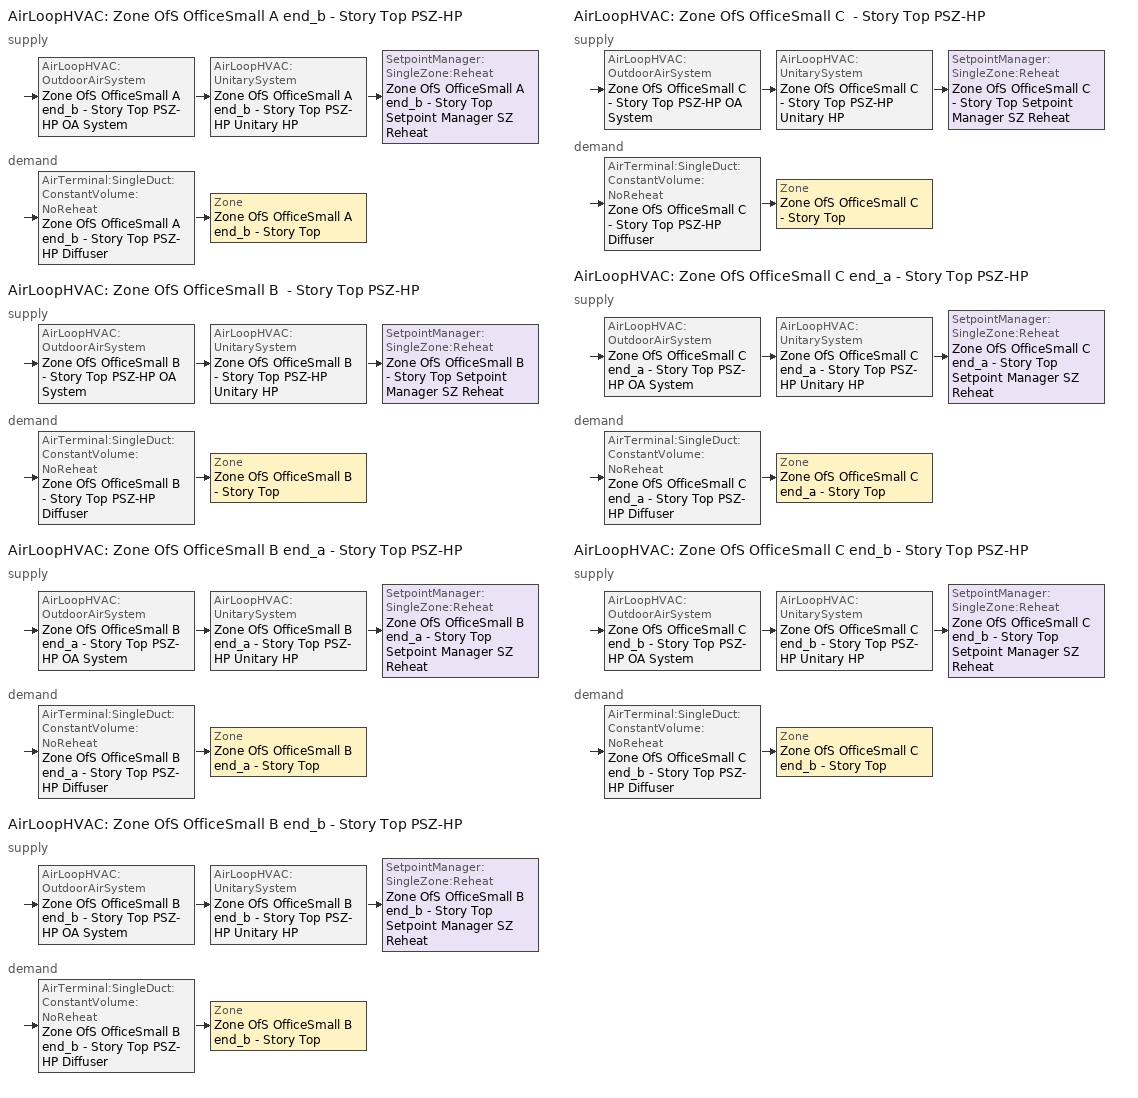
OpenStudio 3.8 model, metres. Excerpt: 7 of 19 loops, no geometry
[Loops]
AirLoopHVAC 'Zone OfS OfficeSmall A end_b - Story Top PSZ-HP'
 supply: AirLoopHVAC:OutdoorAirSystem 'Zone OfS OfficeSmall A end_b - Story Top PSZ-HP OA System' > AirLoopHVAC:UnitarySystem 'Zone OfS OfficeSmall A end_b - Story Top PSZ-HP Unitary HP' > SetpointManager:SingleZone:Reheat 'Zone OfS OfficeSmall A end_b - Story Top Setpoint Manager SZ Reheat'
 demand: AirTerminal:SingleDuct:ConstantVolume:NoReheat 'Zone OfS OfficeSmall A end_b - Story Top PSZ-HP Diffuser' > Zone 'Zone OfS OfficeSmall A end_b - Story Top'
AirLoopHVAC 'Zone OfS OfficeSmall B  - Story Top PSZ-HP'
 supply: AirLoopHVAC:OutdoorAirSystem 'Zone OfS OfficeSmall B  - Story Top PSZ-HP OA System' > AirLoopHVAC:UnitarySystem 'Zone OfS OfficeSmall B  - Story Top PSZ-HP Unitary HP' > SetpointManager:SingleZone:Reheat 'Zone OfS OfficeSmall B  - Story Top Setpoint Manager SZ Reheat'
 demand: AirTerminal:SingleDuct:ConstantVolume:NoReheat 'Zone OfS OfficeSmall B  - Story Top PSZ-HP Diffuser' > Zone 'Zone OfS OfficeSmall B  - Story Top'
AirLoopHVAC 'Zone OfS OfficeSmall B end_a - Story Top PSZ-HP'
 supply: AirLoopHVAC:OutdoorAirSystem 'Zone OfS OfficeSmall B end_a - Story Top PSZ-HP OA System' > AirLoopHVAC:UnitarySystem 'Zone OfS OfficeSmall B end_a - Story Top PSZ-HP Unitary HP' > SetpointManager:SingleZone:Reheat 'Zone OfS OfficeSmall B end_a - Story Top Setpoint Manager SZ Reheat'
 demand: AirTerminal:SingleDuct:ConstantVolume:NoReheat 'Zone OfS OfficeSmall B end_a - Story Top PSZ-HP Diffuser' > Zone 'Zone OfS OfficeSmall B end_a - Story Top'
AirLoopHVAC 'Zone OfS OfficeSmall B end_b - Story Top PSZ-HP'
 supply: AirLoopHVAC:OutdoorAirSystem 'Zone OfS OfficeSmall B end_b - Story Top PSZ-HP OA System' > AirLoopHVAC:UnitarySystem 'Zone OfS OfficeSmall B end_b - Story Top PSZ-HP Unitary HP' > SetpointManager:SingleZone:Reheat 'Zone OfS OfficeSmall B end_b - Story Top Setpoint Manager SZ Reheat'
 demand: AirTerminal:SingleDuct:ConstantVolume:NoReheat 'Zone OfS OfficeSmall B end_b - Story Top PSZ-HP Diffuser' > Zone 'Zone OfS OfficeSmall B end_b - Story Top'
AirLoopHVAC 'Zone OfS OfficeSmall C  - Story Top PSZ-HP'
 supply: AirLoopHVAC:OutdoorAirSystem 'Zone OfS OfficeSmall C  - Story Top PSZ-HP OA System' > AirLoopHVAC:UnitarySystem 'Zone OfS OfficeSmall C  - Story Top PSZ-HP Unitary HP' > SetpointManager:SingleZone:Reheat 'Zone OfS OfficeSmall C  - Story Top Setpoint Manager SZ Reheat'
 demand: AirTerminal:SingleDuct:ConstantVolume:NoReheat 'Zone OfS OfficeSmall C  - Story Top PSZ-HP Diffuser' > Zone 'Zone OfS OfficeSmall C  - Story Top'
AirLoopHVAC 'Zone OfS OfficeSmall C end_a - Story Top PSZ-HP'
 supply: AirLoopHVAC:OutdoorAirSystem 'Zone OfS OfficeSmall C end_a - Story Top PSZ-HP OA System' > AirLoopHVAC:UnitarySystem 'Zone OfS OfficeSmall C end_a - Story Top PSZ-HP Unitary HP' > SetpointManager:SingleZone:Reheat 'Zone OfS OfficeSmall C end_a - Story Top Setpoint Manager SZ Reheat'
 demand: AirTerminal:SingleDuct:ConstantVolume:NoReheat 'Zone OfS OfficeSmall C end_a - Story Top PSZ-HP Diffuser' > Zone 'Zone OfS OfficeSmall C end_a - Story Top'
AirLoopHVAC 'Zone OfS OfficeSmall C end_b - Story Top PSZ-HP'
 supply: AirLoopHVAC:OutdoorAirSystem 'Zone OfS OfficeSmall C end_b - Story Top PSZ-HP OA System' > AirLoopHVAC:UnitarySystem 'Zone OfS OfficeSmall C end_b - Story Top PSZ-HP Unitary HP' > SetpointManager:SingleZone:Reheat 'Zone OfS OfficeSmall C end_b - Story Top Setpoint Manager SZ Reheat'
 demand: AirTerminal:SingleDuct:ConstantVolume:NoReheat 'Zone OfS OfficeSmall C end_b - Story Top PSZ-HP Diffuser' > Zone 'Zone OfS OfficeSmall C end_b - Story Top'
[Sizing:Zone] Zone Cooling Design Supply Air Temperature Input Method=SupplyAirTemperature; Zone Cooling Design Supply Air Temperature {C}=12.7778; Zone Cooling Design Supply Air Temperature Difference {deltaC}=11.11; Zone Heating Design Supply Air Temperature Input Method=SupplyAirTemperature; Zone Heating Design Supply Air Temperature {C}=50; Zone Heating Design Supply Air Temperature Difference {deltaC}=11.11; Zone Cooling Design Supply Air Humidity Ratio {kg-H2O/kg-air}=0.0085; Zone Heating Design Supply Air Humidity Ratio {kg-H2O/kg-air}=0.008; Cooling Design Air Flow Method=DesignDay; Heating Design Air Flow Method=DesignDay; Account for Dedicated Outdoor Air System=No; Dedicated Outdoor Air System Control Strategy=NeutralSupplyAir; Dedicated Outdoor Air Low Setpoint Temperature for Design {C}=autosize; Dedicated Outdoor Air High Setpoint Temperature for Design {C}=autosize; Zone Load Sizing Method=Sensible Load Only No Latent Load; Zone Latent Cooling Design Supply Air Humidity Ratio Input Method=HumidityRatioDifference; Zone Cooling Design Supply Air Humidity Ratio Difference {kgWater/kgDryAir}=0.005; Zone Latent Heating Design Supply Air Humidity Ratio Input Method=HumidityRatioDifference; Zone Humidification Design Supply Air Humidity Ratio Difference {kgWater/kgDryAir}=0.005
Zone OfS OfficeSmall B end_a - Story Top; Zone OfS OfficeSmall C end_a - Story Top; Zone OfS OfficeSmall B  - Story Top; Zone OfS OfficeSmall C  - Story Top; Zone OfS OfficeSmall A end_b - Story Top; Zone OfS OfficeSmall B end_b - Story Top; Zone OfS OfficeSmall C end_b - Story Top
[Zone equipment]
Zone OfS OfficeSmall B end_a - Story Top: Zone OfS OfficeSmall B end_a - Story Top PSZ-HP Diffuser
Zone OfS OfficeSmall C end_a - Story Top: Zone OfS OfficeSmall C end_a - Story Top PSZ-HP Diffuser
Zone OfS OfficeSmall B  - Story Top: Zone OfS OfficeSmall B  - Story Top PSZ-HP Diffuser
Zone OfS OfficeSmall C  - Story Top: Zone OfS OfficeSmall C  - Story Top PSZ-HP Diffuser
Zone OfS OfficeSmall A end_b - Story Top: Zone OfS OfficeSmall A end_b - Story Top PSZ-HP Diffuser
Zone OfS OfficeSmall B end_b - Story Top: Zone OfS OfficeSmall B end_b - Story Top PSZ-HP Diffuser
Zone OfS OfficeSmall C end_b - Story Top: Zone OfS OfficeSmall C end_b - Story Top PSZ-HP Diffuser
[AirLoopHVAC] Availability Schedule=Always On Discrete; Design Return Air Flow Fraction of Supply Air Flow=1
Name | Design Supply Air Flow Rate {m3/s}
Zone OfS OfficeSmall A end_b - Story Top PSZ-HP | 0.189468
Zone OfS OfficeSmall B  - Story Top PSZ-HP | 0.0295576
Zone OfS OfficeSmall B end_a - Story Top PSZ-HP | 0.0644915
Zone OfS OfficeSmall B end_b - Story Top PSZ-HP | 0.0836373
Zone OfS OfficeSmall C  - Story Top PSZ-HP | 0.0735964
Zone OfS OfficeSmall C end_a - Story Top PSZ-HP | 0.141316
Zone OfS OfficeSmall C end_b - Story Top PSZ-HP | 0.172685
[Sizing:System] Type of Load to Size On=Sensible; Central Heating Maximum System Air Flow Ratio=1; Preheat Design Temperature {C}=7.22222; Preheat Design Humidity Ratio {kg-H2O/kg-Air}=0.008; Precool Design Temperature {C}=12.7778; Precool Design Humidity Ratio {kg-H2O/kg-Air}=0.008; Central Cooling Design Supply Air Temperature {C}=12.7778; Central Heating Design Supply Air Temperature {C}=50; Sizing Option=Coincident; 100% Outdoor Air in Cooling=No; 100% Outdoor Air in Heating=No; Central Cooling Design Supply Air Humidity Ratio {kg-H2O/kg-Air}=0.0085; Central Heating Design Supply Air Humidity Ratio {kg-H2O/kg-Air}=0.008; Cooling Design Air Flow Method=DesignDay; Heating Design Air Flow Method=DesignDay; System Outdoor Air Method=ZoneSum; Zone Maximum Outdoor Air Fraction=1; Cooling Supply Air Flow Rate Per Floor Area {m3/s-m2}=0.00996765; Cooling Fraction of Autosized Cooling Supply Air Flow Rate=1; Cooling Supply Air Flow Rate Per Unit Cooling Capacity {m3/s-W}=3.94755e-05; Heating Supply Air Flow Rate Per Floor Area {m3/s-m2}=0.00996765; Heating Fraction of Autosized Heating Supply Air Flow Rate=1; Heating Fraction of Autosized Cooling Supply Air Flow Rate=1; Heating Supply Air Flow Rate Per Unit Heating Capacity {m3/s-W}=3.15882e-05; Cooling Design Capacity Method=CoolingDesignCapacity; Cooling Design Capacity Per Floor Area {W/m2}=234.7; Fraction of Autosized Cooling Design Capacity=1; Heating Design Capacity Method=HeatingDesignCapacity; Heating Design Capacity Per Floor Area {W/m2}=157; Fraction of Autosized Heating Design Capacity=1; Central Cooling Capacity Control Method=OnOff; Occupant Diversity=1
Name | Design Outdoor Air Flow Rate {m3/s} | Cooling Design Capacity {W} | Heating Design Capacity {W}
Zone OfS OfficeSmall A end_b - Story Top PSZ-HP | 0.189468 | 2789.19 | 1646.9
Zone OfS OfficeSmall B  - Story Top PSZ-HP | 0.0295576 | 485.91 | 318.58
Zone OfS OfficeSmall B end_a - Story Top PSZ-HP | 0.0644915 | 1018.49 | 758.59
Zone OfS OfficeSmall B end_b - Story Top PSZ-HP | 0.0836373 | 1273.49 | 758.24
Zone OfS OfficeSmall C  - Story Top PSZ-HP | 0.0735964 | 1115.42 | 756
Zone OfS OfficeSmall C end_a - Story Top PSZ-HP | 0.141316 | 2159.92 | 1644.55
Zone OfS OfficeSmall C end_b - Story Top PSZ-HP | 0.172685 | 2577.05 | 1646.41
[SetpointManager:SingleZone:Reheat] Minimum Supply Air Temperature {C}=12.7778; Maximum Supply Air Temperature {C}=50
Name | Control Zone | Setpoint Node or NodeList
Zone OfS OfficeSmall A end_b - Story Top Setpoint Manager SZ Reheat | Zone OfS OfficeSmall A end_b - Story Top | Zone OfS OfficeSmall A end_b - Story Top PSZ-HP Supply Outlet Node
Zone OfS OfficeSmall B  - Story Top Setpoint Manager SZ Reheat | Zone OfS OfficeSmall B  - Story Top | Zone OfS OfficeSmall B  - Story Top PSZ-HP Supply Outlet Node
Zone OfS OfficeSmall B end_a - Story Top Setpoint Manager SZ Reheat | Zone OfS OfficeSmall B end_a - Story Top | Zone OfS OfficeSmall B end_a - Story Top PSZ-HP Supply Outlet Node
Zone OfS OfficeSmall B end_b - Story Top Setpoint Manager SZ Reheat | Zone OfS OfficeSmall B end_b - Story Top | Zone OfS OfficeSmall B end_b - Story Top PSZ-HP Supply Outlet Node
Zone OfS OfficeSmall C  - Story Top Setpoint Manager SZ Reheat | Zone OfS OfficeSmall C  - Story Top | Zone OfS OfficeSmall C  - Story Top PSZ-HP Supply Outlet Node
Zone OfS OfficeSmall C end_a - Story Top Setpoint Manager SZ Reheat | Zone OfS OfficeSmall C end_a - Story Top | Zone OfS OfficeSmall C end_a - Story Top PSZ-HP Supply Outlet Node
Zone OfS OfficeSmall C end_b - Story Top Setpoint Manager SZ Reheat | Zone OfS OfficeSmall C end_b - Story Top | Zone OfS OfficeSmall C end_b - Story Top PSZ-HP Supply Outlet Node
[Coil:Heating:DX:SingleSpeed] Availability Schedule=Always On Discrete; Rated COP {W/W}=2.88837; Rated Supply Fan Power Per Volume Flow Rate 2017 {W/(m3/s)}=773.3; Rated Supply Fan Power Per Volume Flow Rate 2023 {W/(m3/s)}=934.4; Total Heating Capacity Function of Temperature Curve=SpltHP1SpCom_HtCap_fT; Total Heating Capacity Function of Flow Fraction Curve=DXHEAT-NECB2011-REF-CAPFFLOW; Energy Input Ratio Function of Temperature Curve=SpltAC1Sp_EIR_fT; Energy Input Ratio Function of Flow Fraction Curve=DXHEAT-NECB2011-REF-EIRFFLOW; Part Load Fraction Correlation Curve=DXHEAT-NECB2011-REF-PLFFPLR; Minimum Outdoor Dry-Bulb Temperature for Compressor Operation {C}=-12.2; Maximum Outdoor Dry-Bulb Temperature for Defrost Operation {C}=1.67; Crankcase Heater Capacity {W}=50; Maximum Outdoor Dry-Bulb Temperature for Crankcase Heater Operation {C}=4.4; Defrost Strategy=ReverseCycle; Defrost Control=OnDemand; Defrost Time Period Fraction=0.166667; Resistive Defrost Heater Capacity {W}=2000
Name | Rated Total Heating Capacity {W} | Rated Air Flow Rate {m3/s} | Defrost Energy Input Ratio Function of Temperature Curve
Zone OfS OfficeSmall A end_b - Story Top HP Htg Coil 16 Clg kBtu/hr 8.3EER 15 Clg kBtu/hr 8.3EER | 4704.95 | 0.189468 | Zone OfS OfficeSmall A end_b - Story Top HP Htg Coil Defrost EIR Func of Temp Curve 1
Zone OfS OfficeSmall B  - Story Top HP Htg Coil 3 Clg kBtu/hr 8.3EER 2 Clg kBtu/hr 8.3EER | 733.985 | 0.0295576 | Zone OfS OfficeSmall B  - Story Top HP Htg Coil Defrost EIR Func of Temp Curve 1
Zone OfS OfficeSmall B end_a - Story Top HP Htg Coil 6 Clg kBtu/hr 8.3EER 5 Clg kBtu/hr 8.3EER | 1601.48 | 0.0644915 | Zone OfS OfficeSmall B end_a - Story Top HP Htg Coil Defrost EIR Func of Temp Curve 1
Zone OfS OfficeSmall B end_b - Story Top HP Htg Coil 8 Clg kBtu/hr 8.3EER 7 Clg kBtu/hr 8.3EER | 2076.91 | 0.0836373 | Zone OfS OfficeSmall B end_b - Story Top HP Htg Coil Defrost EIR Func of Temp Curve 1
Zone OfS OfficeSmall C  - Story Top HP Htg Coil 7 Clg kBtu/hr 8.3EER 6 Clg kBtu/hr 8.3EER | 1827.57 | 0.0735964 | Zone OfS OfficeSmall C  - Story Top HP Htg Coil Defrost EIR Func of Temp Curve 1
Zone OfS OfficeSmall C end_a - Story Top HP Htg Coil 12 Clg kBtu/hr 8.3EER 11 Clg kBtu/hr 8.3EER | 3509.22 | 0.141316 | Zone OfS OfficeSmall C end_a - Story Top HP Htg Coil Defrost EIR Func of Temp Curve 1
Zone OfS OfficeSmall C end_b - Story Top HP Htg Coil 14 Clg kBtu/hr 8.3EER 13 Clg kBtu/hr 8.3EER | 4288.18 | 0.172685 | Zone OfS OfficeSmall C end_b - Story Top HP Htg Coil Defrost EIR Func of Temp Curve 1
[Coil:Heating:Electric] Availability Schedule=Always On Discrete; Efficiency=1
Name | Nominal Capacity {W}
Zone OfS OfficeSmall A end_b - Story Top PSZ-HP Electric Backup Htg Coil | 4704.95
Zone OfS OfficeSmall B  - Story Top PSZ-HP Electric Backup Htg Coil | 733.985
Zone OfS OfficeSmall B end_a - Story Top PSZ-HP Electric Backup Htg Coil | 1601.48
Zone OfS OfficeSmall B end_b - Story Top PSZ-HP Electric Backup Htg Coil | 2076.91
Zone OfS OfficeSmall C  - Story Top PSZ-HP Electric Backup Htg Coil | 1827.57
Zone OfS OfficeSmall C end_a - Story Top PSZ-HP Electric Backup Htg Coil | 3509.22
Zone OfS OfficeSmall C end_b - Story Top PSZ-HP Electric Backup Htg Coil | 4288.18
[Coil:Cooling:DX:SingleSpeed] Availability Schedule=Always On Discrete; Rated Sensible Heat Ratio=0.701083; Rated COP {W/W}=3.14722; Rated Evaporator Fan Power Per Volume Flow Rate 2017 {W/(m3/s)}=773.3; Rated Evaporator Fan Power Per Volume Flow Rate 2023 {W/(m3/s)}=934.4; Total Cooling Capacity Function of Temperature Curve=SpltAC1Sp_ClCap_fT; Total Cooling Capacity Function of Flow Fraction Curve=DXCOOL-NECB2011-REF-CAPFFLOW; Energy Input Ratio Function of Temperature Curve=SpltAC1Sp_EIR_fT; Energy Input Ratio Function of Flow Fraction Curve=DXCOOL-NECB2011-REF-COOLEIRFFLOW; Part Load Fraction Correlation Curve=DXCOOL-NECB2011-REF-COOLPLFFPLR; Minimum Outdoor Dry-Bulb Temperature for Compressor Operation {C}=-25; Nominal Time for Condensate Removal to Begin {s}=0; Ratio of Initial Moisture Evaporation Rate and Steady State Latent Capacity=0; Maximum Cycling Rate {cycles/hr}=0; Latent Capacity Time Constant {s}=0; Condenser Type=AirCooled; Evaporative Condenser Effectiveness=0.9; Evaporative Condenser Air Flow Rate {m3/s}=autosize; Evaporative Condenser Pump Rated Power Consumption {W}=autosize; Crankcase Heater Capacity {W}=0; Maximum Outdoor Dry-Bulb Temperature for Crankcase Heater Operation {C}=10; Basin Heater Capacity {W/K}=0; Basin Heater Setpoint Temperature {C}=2
Name | Rated Total Cooling Capacity {W} | Rated Air Flow Rate {m3/s}
Zone OfS OfficeSmall A end_b - Story Top PSZ-HP 1spd DX HP Clg Coil 16kBtu/hr 9.7SEER 15kBtu/hr 9.7SEER | 4704.95 | 0.189468
Zone OfS OfficeSmall B  - Story Top PSZ-HP 1spd DX HP Clg Coil 3kBtu/hr 9.7SEER 2kBtu/hr 9.7SEER | 733.985 | 0.0295576
Zone OfS OfficeSmall B end_a - Story Top PSZ-HP 1spd DX HP Clg Coil 6kBtu/hr 9.7SEER 5kBtu/hr 9.7SEER | 1601.48 | 0.0644915
Zone OfS OfficeSmall B end_b - Story Top PSZ-HP 1spd DX HP Clg Coil 8kBtu/hr 9.7SEER 7kBtu/hr 9.7SEER | 2076.91 | 0.0836373
Zone OfS OfficeSmall C  - Story Top PSZ-HP 1spd DX HP Clg Coil 7kBtu/hr 9.7SEER 6kBtu/hr 9.7SEER | 1827.57 | 0.0735964
Zone OfS OfficeSmall C end_a - Story Top PSZ-HP 1spd DX HP Clg Coil 12kBtu/hr 9.7SEER 11kBtu/hr 9.7SEER | 3509.22 | 0.141316
Zone OfS OfficeSmall C end_b - Story Top PSZ-HP 1spd DX HP Clg Coil 14kBtu/hr 9.7SEER 13kBtu/hr 9.7SEER | 4288.18 | 0.172685
[Fan:OnOff] Availability Schedule=Always On Discrete; Fan Total Efficiency=0.546; Pressure Rise {Pa}=622.722; Motor Efficiency=0.84; Motor In Airstream Fraction=1
Name | Maximum Flow Rate {m3/s} | Fan Power Ratio Function of Speed Ratio Curve | Fan Efficiency Ratio Function of Speed Ratio Curve
Zone OfS OfficeSmall A end_b - Story Top PSZ-HP Fan | 0.189468 | Fan On Off Power Curve 11 | Fan On Off Efficiency Curve 11
Zone OfS OfficeSmall B  - Story Top PSZ-HP Fan | 0.0295576 | Fan On Off Power Curve 12 | Fan On Off Efficiency Curve 12
Zone OfS OfficeSmall B end_a - Story Top PSZ-HP Fan | 0.0644915 | Fan On Off Power Curve 13 | Fan On Off Efficiency Curve 13
Zone OfS OfficeSmall B end_b - Story Top PSZ-HP Fan | 0.0836373 | Fan On Off Power Curve 14 | Fan On Off Efficiency Curve 14
Zone OfS OfficeSmall C  - Story Top PSZ-HP Fan | 0.0735964 | Fan On Off Power Curve 15 | Fan On Off Efficiency Curve 15
Zone OfS OfficeSmall C end_a - Story Top PSZ-HP Fan | 0.141316 | Fan On Off Power Curve 16 | Fan On Off Efficiency Curve 16
Zone OfS OfficeSmall C end_b - Story Top PSZ-HP Fan | 0.172685 | Fan On Off Power Curve 17 | Fan On Off Efficiency Curve 17
[AirLoopHVAC:UnitarySystem] Control Type=Load; Dehumidification Control Type=None; Availability Schedule=Always On Discrete; Fan Placement=DrawThrough; Supply Air Fan Operating Mode Schedule=Always On Discrete; DX Heating Coil Sizing Ratio=1; Use DOAS DX Cooling Coil=No; DOAS DX Cooling Coil Leaving Minimum Air Temperature {C}=2; Latent Load Control=SensibleOnlyLoadControl; Supply Air Flow Rate Method During Cooling Operation=SupplyAirFlowRate; Supply Air Flow Rate Method During Heating Operation=SupplyAirFlowRate; Supply Air Flow Rate Method When No Cooling or Heating is Required=None; No Load Supply Air Flow Rate Control Set To Low Speed=Yes; Maximum Supply Air Temperature {C}=50; Maximum Outdoor Dry-Bulb Temperature for Supplemental Heater Operation {C}=4.44444; Ancilliary On-Cycle Electric Power {W}=0; Ancilliary Off-Cycle Electric Power {W}=0
Name | Controlling Zone or Thermostat Location | Supply Fan | Heating Coil | Cooling Coil | Supplemental Heating Coil | Supply Air Flow Rate During Cooling Operation {m3/s} | Supply Air Flow Rate During Heating Operation {m3/s}
Zone OfS OfficeSmall A end_b - Story Top PSZ-HP Unitary HP | Zone OfS OfficeSmall A end_b - Story Top | Zone OfS OfficeSmall A end_b - Story Top PSZ-HP Fan | Zone OfS OfficeSmall A end_b - Story Top HP Htg Coil 16 Clg kBtu/hr 8.3EER 15 Clg kBtu/hr 8.3EER | Zone OfS OfficeSmall A end_b - Story Top PSZ-HP 1spd DX HP Clg Coil 16kBtu/hr 9.7SEER 15kBtu/hr 9.7SEER | Zone OfS OfficeSmall A end_b - Story Top PSZ-HP Electric Backup Htg Coil | 0.189468 | 0.189468
Zone OfS OfficeSmall B  - Story Top PSZ-HP Unitary HP | Zone OfS OfficeSmall B  - Story Top | Zone OfS OfficeSmall B  - Story Top PSZ-HP Fan | Zone OfS OfficeSmall B  - Story Top HP Htg Coil 3 Clg kBtu/hr 8.3EER 2 Clg kBtu/hr 8.3EER | Zone OfS OfficeSmall B  - Story Top PSZ-HP 1spd DX HP Clg Coil 3kBtu/hr 9.7SEER 2kBtu/hr 9.7SEER | Zone OfS OfficeSmall B  - Story Top PSZ-HP Electric Backup Htg Coil | 0.0295576 | 0.0295576
Zone OfS OfficeSmall B end_a - Story Top PSZ-HP Unitary HP | Zone OfS OfficeSmall B end_a - Story Top | Zone OfS OfficeSmall B end_a - Story Top PSZ-HP Fan | Zone OfS OfficeSmall B end_a - Story Top HP Htg Coil 6 Clg kBtu/hr 8.3EER 5 Clg kBtu/hr 8.3EER | Zone OfS OfficeSmall B end_a - Story Top PSZ-HP 1spd DX HP Clg Coil 6kBtu/hr 9.7SEER 5kBtu/hr 9.7SEER | Zone OfS OfficeSmall B end_a - Story Top PSZ-HP Electric Backup Htg Coil | 0.0644915 | 0.0644915
Zone OfS OfficeSmall B end_b - Story Top PSZ-HP Unitary HP | Zone OfS OfficeSmall B end_b - Story Top | Zone OfS OfficeSmall B end_b - Story Top PSZ-HP Fan | Zone OfS OfficeSmall B end_b - Story Top HP Htg Coil 8 Clg kBtu/hr 8.3EER 7 Clg kBtu/hr 8.3EER | Zone OfS OfficeSmall B end_b - Story Top PSZ-HP 1spd DX HP Clg Coil 8kBtu/hr 9.7SEER 7kBtu/hr 9.7SEER | Zone OfS OfficeSmall B end_b - Story Top PSZ-HP Electric Backup Htg Coil | 0.0836373 | 0.0836373
Zone OfS OfficeSmall C  - Story Top PSZ-HP Unitary HP | Zone OfS OfficeSmall C  - Story Top | Zone OfS OfficeSmall C  - Story Top PSZ-HP Fan | Zone OfS OfficeSmall C  - Story Top HP Htg Coil 7 Clg kBtu/hr 8.3EER 6 Clg kBtu/hr 8.3EER | Zone OfS OfficeSmall C  - Story Top PSZ-HP 1spd DX HP Clg Coil 7kBtu/hr 9.7SEER 6kBtu/hr 9.7SEER | Zone OfS OfficeSmall C  - Story Top PSZ-HP Electric Backup Htg Coil | 0.0735964 | 0.0735964
Zone OfS OfficeSmall C end_a - Story Top PSZ-HP Unitary HP | Zone OfS OfficeSmall C end_a - Story Top | Zone OfS OfficeSmall C end_a - Story Top PSZ-HP Fan | Zone OfS OfficeSmall C end_a - Story Top HP Htg Coil 12 Clg kBtu/hr 8.3EER 11 Clg kBtu/hr 8.3EER | Zone OfS OfficeSmall C end_a - Story Top PSZ-HP 1spd DX HP Clg Coil 12kBtu/hr 9.7SEER 11kBtu/hr 9.7SEER | Zone OfS OfficeSmall C end_a - Story Top PSZ-HP Electric Backup Htg Coil | 0.141316 | 0.141316
Zone OfS OfficeSmall C end_b - Story Top PSZ-HP Unitary HP | Zone OfS OfficeSmall C end_b - Story Top | Zone OfS OfficeSmall C end_b - Story Top PSZ-HP Fan | Zone OfS OfficeSmall C end_b - Story Top HP Htg Coil 14 Clg kBtu/hr 8.3EER 13 Clg kBtu/hr 8.3EER | Zone OfS OfficeSmall C end_b - Story Top PSZ-HP 1spd DX HP Clg Coil 14kBtu/hr 9.7SEER 13kBtu/hr 9.7SEER | Zone OfS OfficeSmall C end_b - Story Top PSZ-HP Electric Backup Htg Coil | 0.172685 | 0.172685
[Controller:OutdoorAir] Economizer Control Type=NoEconomizer; Economizer Control Action Type=ModulateFlow; Economizer Maximum Limit Dry-Bulb Temperature {C}=28; Economizer Maximum Limit Enthalpy {J/kg}=64000; Lockout Type=LockoutWithCompressor; Minimum Limit Type=FixedMinimum; High Humidity Control=No; Heat Recovery Bypass Control Type=BypassWhenWithinEconomizerLimits; Economizer Operation Staging=InterlockedWithMechanicalCooling
Name | Minimum Outdoor Air Flow Rate {m3/s} | Maximum Outdoor Air Flow Rate {m3/s} | Minimum Outdoor Air Schedule | Controller Mechanical Ventilation
Zone OfS OfficeSmall A end_b - Story Top PSZ-HP OA System Controller | 0.0159282 | 0.189468 | Zone OfS OfficeSmall A end_b - Story Top PSZ-HP_night_ventcycle_schedule | Controller Mechanical Ventilation 12
Zone OfS OfficeSmall B  - Story Top PSZ-HP OA System Controller | 0.00539507 | 0.0295576 | Zone OfS OfficeSmall B  - Story Top PSZ-HP_night_ventcycle_schedule | Controller Mechanical Ventilation 13
Zone OfS OfficeSmall B end_a - Story Top PSZ-HP OA System Controller | 0.00927005 | 0.0644915 | Zone OfS OfficeSmall B end_a - Story Top PSZ-HP_night_ventcycle_schedule | Controller Mechanical Ventilation 14
Zone OfS OfficeSmall B end_b - Story Top PSZ-HP OA System Controller | 0.00927005 | 0.0836373 | Zone OfS OfficeSmall B end_b - Story Top PSZ-HP_night_ventcycle_schedule | Controller Mechanical Ventilation 15
Zone OfS OfficeSmall C  - Story Top PSZ-HP OA System Controller | 0.00927005 | 0.0735964 | Zone OfS OfficeSmall C  - Story Top PSZ-HP_night_ventcycle_schedule | Controller Mechanical Ventilation 16
Zone OfS OfficeSmall C end_a - Story Top PSZ-HP OA System Controller | 0.0159282 | 0.141316 | Zone OfS OfficeSmall C end_a - Story Top PSZ-HP_night_ventcycle_schedule | Controller Mechanical Ventilation 17
Zone OfS OfficeSmall C end_b - Story Top PSZ-HP OA System Controller | 0.0159282 | 0.172685 | Zone OfS OfficeSmall C end_b - Story Top PSZ-HP_night_ventcycle_schedule | Controller Mechanical Ventilation 18
[Controller:MechanicalVentilation] Availability Schedule=Always On Discrete
Controller Mechanical Ventilation 12; Controller Mechanical Ventilation 13; Controller Mechanical Ventilation 14; Controller Mechanical Ventilation 15; Controller Mechanical Ventilation 16; Controller Mechanical Ventilation 17; Controller Mechanical Ventilation 18
[AirLoopHVAC:OutdoorAirSystem]
Name | Controller
Zone OfS OfficeSmall A end_b - Story Top PSZ-HP OA System | Zone OfS OfficeSmall A end_b - Story Top PSZ-HP OA System Controller
Zone OfS OfficeSmall B  - Story Top PSZ-HP OA System | Zone OfS OfficeSmall B  - Story Top PSZ-HP OA System Controller
Zone OfS OfficeSmall B end_a - Story Top PSZ-HP OA System | Zone OfS OfficeSmall B end_a - Story Top PSZ-HP OA System Controller
Zone OfS OfficeSmall B end_b - Story Top PSZ-HP OA System | Zone OfS OfficeSmall B end_b - Story Top PSZ-HP OA System Controller
Zone OfS OfficeSmall C  - Story Top PSZ-HP OA System | Zone OfS OfficeSmall C  - Story Top PSZ-HP OA System Controller
Zone OfS OfficeSmall C end_a - Story Top PSZ-HP OA System | Zone OfS OfficeSmall C end_a - Story Top PSZ-HP OA System Controller
Zone OfS OfficeSmall C end_b - Story Top PSZ-HP OA System | Zone OfS OfficeSmall C end_b - Story Top PSZ-HP OA System Controller
[AirTerminal:SingleDuct:ConstantVolume:NoReheat] Availability Schedule=Always On Discrete
Name | Maximum Air Flow Rate {m3/s}
Zone OfS OfficeSmall A end_b - Story Top PSZ-HP Diffuser | 0.189468
Zone OfS OfficeSmall B  - Story Top PSZ-HP Diffuser | 0.0295576
Zone OfS OfficeSmall B end_a - Story Top PSZ-HP Diffuser | 0.0644915
Zone OfS OfficeSmall B end_b - Story Top PSZ-HP Diffuser | 0.0836373
Zone OfS OfficeSmall C  - Story Top PSZ-HP Diffuser | 0.0735964
Zone OfS OfficeSmall C end_a - Story Top PSZ-HP Diffuser | 0.141316
Zone OfS OfficeSmall C end_b - Story Top PSZ-HP Diffuser | 0.172685
[Schedule:Constant] Value=1
Always On Discrete; Zone OfS OfficeSmall A end_b - Story Top PSZ-HP_night_ventcycle_schedule; Zone OfS OfficeSmall B  - Story Top PSZ-HP_night_ventcycle_schedule; Zone OfS OfficeSmall B end_a - Story Top PSZ-HP_night_ventcycle_schedule; Zone OfS OfficeSmall B end_b - Story Top PSZ-HP_night_ventcycle_schedule; Zone OfS OfficeSmall C  - Story Top PSZ-HP_night_ventcycle_schedule; Zone OfS OfficeSmall C end_a - Story Top PSZ-HP_night_ventcycle_schedule; Zone OfS OfficeSmall C end_b - Story Top PSZ-HP_night_ventcycle_schedule
[Curve:Biquadratic] Maximum Value of y=46.11111
Name | Coefficient1 Constant | Coefficient2 x | Coefficient3 x**2 | Coefficient4 y | Coefficient5 y**2 | Coefficient6 x*y | Minimum Value of x | Maximum Value of x | Minimum Value of y
Zone OfS OfficeSmall A end_b - Story Top HP Htg Coil Defrost EIR Func of Temp Curve 1; Zone OfS OfficeSmall B  - Story Top HP Htg Coil Defrost EIR Func of Temp Curve 1; Zone OfS OfficeSmall B end_a - Story Top HP Htg Coil Defrost EIR Func of Temp Curve 1; Zone OfS OfficeSmall B end_b - Story Top HP Htg Coil Defrost EIR Func of Temp Curve 1; Zone OfS OfficeSmall C  - Story Top HP Htg Coil Defrost EIR Func of Temp Curve 1; Zone OfS OfficeSmall C end_a - Story Top HP Htg Coil Defrost EIR Func of Temp Curve 1; Zone OfS OfficeSmall C end_b - Story Top HP Htg Coil Defrost EIR Func of Temp Curve 1 | 0.297145 | 0.0430933 | -0.000748766 | 0.00597727 | 0.000482112 | -0.000956448 | 12.77778 | 23.88889 | 21.11111
SpltHP1SpCom_HtCap_fT | 0.855166 | -0.00363139 | -6.19e-06 | 0.026447 | 0.00041148 | -0.000141264 | 7.22222 | 29.44444 | -23.333
SpltAC1Sp_EIR_fT | 0.739046 | -0.00778968 | 0.000128304 | -0.00027 | 0.0006642 | -0.000648 | 7.22222 | 29.44444 | -23.333
SpltAC1Sp_ClCap_fT | 0.67916 | 0.016938 | 0.00069336 | 0.0045576 | -8.42e-05 | -0.00047628 | 7.22222 | 29.44444 | -23.333
[Curve:Exponent] Coefficient1 Constant=1; Coefficient2 Constant=0; Coefficient3 Constant=0; Minimum Value of x=0; Maximum Value of x=1
Fan On Off Power Curve 11; Fan On Off Power Curve 12; Fan On Off Power Curve 13; Fan On Off Power Curve 14; Fan On Off Power Curve 15; Fan On Off Power Curve 16; Fan On Off Power Curve 17
[Curve:Cubic]
Name | Coefficient1 Constant | Coefficient2 x | Coefficient3 x**2 | Coefficient4 x**3 | Minimum Value of x | Maximum Value of x
Fan On Off Efficiency Curve 11; Fan On Off Efficiency Curve 12; Fan On Off Efficiency Curve 13; Fan On Off Efficiency Curve 14; Fan On Off Efficiency Curve 15; Fan On Off Efficiency Curve 16; Fan On Off Efficiency Curve 17 | 1 | 0 | 0 | 0 | 0 | 1
DXHEAT-NECB2011-REF-CAPFFLOW | 0.84 | 0.16 | 0 | 0 | 0.5 | 1.5
DXHEAT-NECB2011-REF-PLFFPLR | 0.3696 | 2.3362 | -2.9577 | 1.2596 | 0.7 | 1
DXCOOL-NECB2011-REF-COOLPLFFPLR | 0.0277 | 4.9151 | -8.184 | 4.2702 | 0.7 | 1
[Curve:Quadratic] Minimum Value of x=0; Maximum Value of x=1
Name | Coefficient1 Constant | Coefficient2 x | Coefficient3 x**2
DXHEAT-NECB2011-REF-EIRFFLOW | 1.3824 | -0.4336 | 0.0512
DXCOOL-NECB2011-REF-CAPFFLOW; DXCOOL-NECB2011-REF-COOLEIRFFLOW | 1 | 0 | 0
